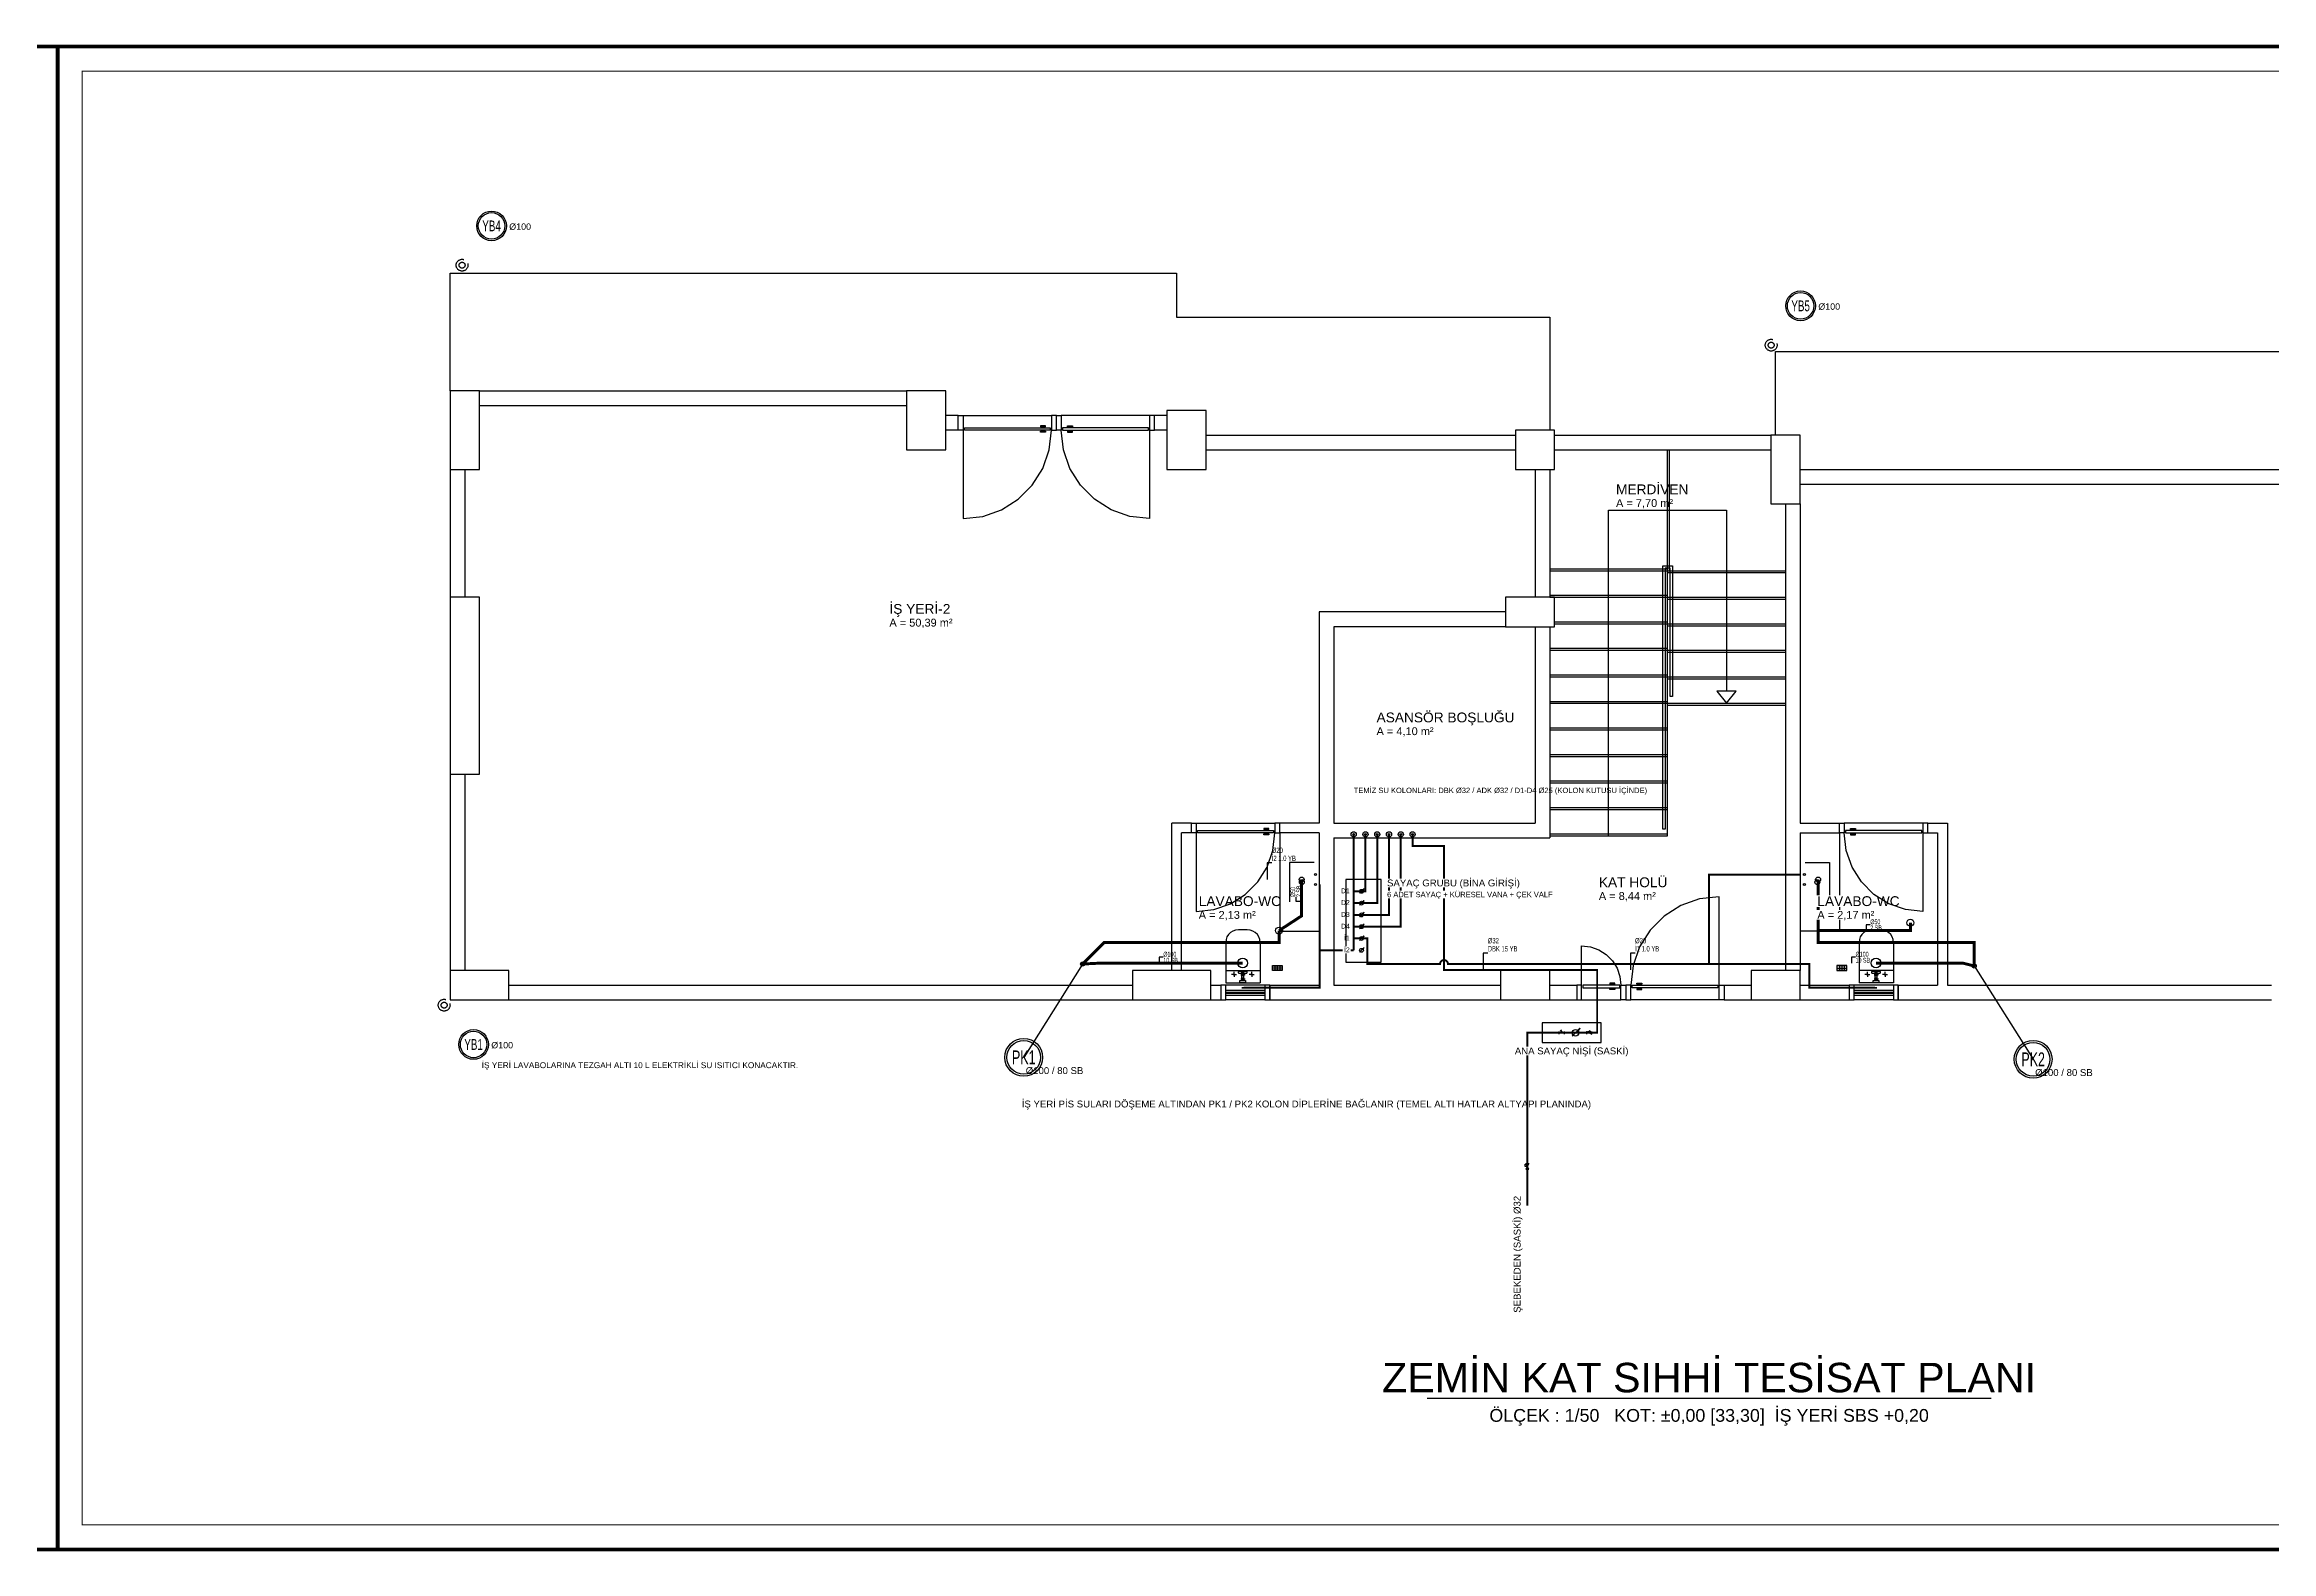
# Model space of a CAD drawing. Header units: centimetres. Extents: x -3952 to 22702, y 13298 to 16732.
# Drawn here: x 3387 to 5655, y 15028 to 16562 of the extents above; entities that cross this region are included whole.
import ezdxf
from ezdxf.enums import TextEntityAlignment as Align

# ---------------------------------------------------------------- set-up
doc = ezdxf.new("R2010")
doc.units = ezdxf.units.CM
for name, pattern in [('DASHED', [18, 12, -6]), ('PIS', [38, 30, -8]), ('YAGMUR HATTI', [36, 30, -6])]:
    doc.linetypes.add(name, pattern=pattern)
for name, color, linetype in [('MD-YUK-BIRIMI', 7, 'Continuous'), ('MIMARI', 8, 'Continuous'), ('MIMARI-KOLON', 8, 'Continuous'), ('MIMARI-TEFRIS', 9, 'Continuous'), ('MIMARI-YAZI', 8, 'Continuous'), ('MTY-CIHAZ', 135, 'Continuous'), ('MTY-KAT-ADI', 1, 'Continuous'), ('MTY-PAFTA', 7, 'Continuous'), ('MTY-PIS-SU-BORUSU', 6, 'PIS'), ('MTY-PISSU-CAP', 211, 'Continuous'), ('MTY-PISSU-KOLON', 211, 'DASHED'), ('MTY-PISSU-KOLONNO', 211, 'Continuous'), ('MTY-SOGUKSU-BORU', 5, 'Continuous'), ('MTY-TEFRIS', 15, 'Continuous'), ('MTY-TEMIZSU-CAP', 101, 'Continuous'), ('MTY-VANA', 1, 'Continuous'), ('MTY-YAGMUR-BORUSU', 3, 'YAGMUR HATTI'), ('MTY-YAGMUR-BORUSU-CAP', 3, 'Continuous'), ('MTY-YAGMURSU-KOLON NO', 7, 'Continuous'), ('MTY-YUK-BIRIMI', 7, 'Continuous')]:
    doc.layers.add(name, color=color, linetype=linetype)
doc.layers.add('ROTAS-PAFTA-SINIRI', color=8, linetype='Continuous', plot=False)
doc.styles.add('ANOTATIVO', font='arial.ttf')
doc.styles.add('CAP', font='wturkce.SHX', dxfattribs={"width": 0.65})
doc.styles.add('MTY_CAP', font='wturkce.SHX', dxfattribs={"width": 0.65, "height": 20})
doc.styles.add('MTYCAPLT', font='arial.ttf', dxfattribs={"width": 0.65, "height": 1})
doc.styles.add('ROTAS', font='arial.ttf')

# ---------------------------------------------------------------- blocks, each defined once
blk = doc.blocks.new('ROTAS_PAFTA')
blk.add_lwpolyline([(0, 0), (1, 0), (1, 1), (0, 1)], close=True)
blk = doc.blocks.new('KLOZET1')
at = {"layer": 'MTY-TEFRIS', "color": 15}
blk.add_lwpolyline([(-3.9, 11.4, 0.414214), (-4.5, 10.8), (-4.5, 10.3, 0.414214), (-3.9, 9.7), (3.9, 9.7, 0.414214), (4.5, 10.3), (4.5, 10.8, 0.414214), (3.9, 11.4)], format="xyb", close=True, dxfattribs=at)
for points in [[(3, 0), (-3, 0), (-3, 2.3), (3, 2.3)], [(-0.8, 11.5), (0.8, 11.5), (0.8, 12), (-0.8, 12)], [(-0.8, 8.9), (0.8, 8.9), (0.8, 9.7), (-0.8, 9.7)]]:
    blk.add_lwpolyline(points, close=True, dxfattribs=at)
for points in [[(-1.6, 8.6), (-1.6, 7.5)], [(-1.6, 4.4), (-1.6, 3.4)], [(-1.3, 3.2), (-1.3, 2.3), (1.4, 2.3), (1.4, 3.2)], [(-1.2, 7.2), (-1.2, 4.8)], [(1.1, 8.9), (-1.1, 8.9)], [(-1.1, 7.3), (1.1, 7.3)], [(1.1, 4.7), (-1.1, 4.7)], [(-1.1, 3.1), (1.1, 3.1)], [(-0.5, 8.6), (-0.5, 7.5)], [(-0.5, 4.4), (-0.5, 3.4)], [(0.6, 8.6), (0.6, 7.5)], [(0.6, 4.4), (0.6, 3.4)], [(1.3, 4.8), (1.3, 5.2), (1.3, 7.2)], [(1.7, 8.6), (1.7, 7.5)], [(1.7, 4.4), (1.7, 3.4)]]:
    blk.add_lwpolyline(points, dxfattribs=at)
at = {"layer": 'MTY-TEFRIS', "color": 15, "elevation": 0}
for points in [[(-1, 10.3), (-1, 10.8, -0.414214), (-0.4, 11.4)], [(1, 10.3), (1, 10.8, 0.414214), (0.4, 11.4)]]:
    blk.add_lwpolyline(points, format="xyb", dxfattribs=at)
at = {"layer": 'MTY-TEFRIS', "color": 6}
blk.add_circle((0, 20), 5, dxfattribs=at)
at = {"layer": 'MTY-TEFRIS', "color": 15}
for centre, radius, start, end in [((-1.1, 8.1), 0.734, 41.7592, 138.241), ((-1.1, 8), 0.734, 221.7593, 318.2408), ((-1.1, 4), 0.734, 41.7592, 138.241), ((-1.1, 3.8), 0.734, 221.7593, 318.2408), ((-0.4, 10.3, 0), 0.641, 179.9998, 270.0001), ((0, 8.1), 0.734, 41.7592, 138.241), ((0, 8), 0.734, 221.7593, 318.2408), ((0, 4), 0.734, 41.7592, 138.241), ((0, 3.8), 0.734, 221.7593, 318.2408), ((0.4, 10.3, 0), 0.641, 270.0001, 0), ((1.1, 8.1), 0.734, 41.7592, 138.241), ((1.1, 8), 0.734, 221.7593, 318.2408), ((1.1, 4), 0.734, 41.7592, 138.241), ((1.1, 3.8), 0.734, 221.7593, 318.2408)]:
    blk.add_arc(centre, radius, start, end, dxfattribs=at)
at = {"layer": 'MD-YUK-BIRIMI', "color": 6, "style": 'MTYCAPLT', "width": 0.65}
for tag, p in [('PSCP_001', (-1.3, 24.5)), ('PS_001', (-0.6, 19.5))]:
    blk.add_attdef(tag, p, '', height=1, dxfattribs=at)
at = {"layer": 'MD-YUK-BIRIMI', "color": 3, "style": 'MTYCAPLT', "width": 0.65}
for tag, p in [('SOCP_001', (-1.3, 1.8)), ('SO_001', (-0.7, -0.5))]:
    blk.add_attdef(tag, p, '', height=1, dxfattribs=at)
blk = doc.blocks.new('LAVABO1')
at = {"layer": 'MTY-TEFRIS', "color": 3, "ltscale": 10}
blk.add_circle((-5, 1), 1, dxfattribs=at)
at = {"layer": 'MTY-TEFRIS', "color": 6}
blk.add_circle((0, 15), 2.5, dxfattribs=at)
at = {"layer": 'MTY-TEFRIS', "color": 1, "ltscale": 10}
blk.add_circle((5, 1), 1, dxfattribs=at)
at = {"layer": 'MD-YUK-BIRIMI', "color": 3, "style": 'MTYCAPLT', "width": 0.65}
for tag, p in [('SOCP_001', (-6.3, -0.5)), ('SO_001', (-5.7, 0.5))]:
    blk.add_attdef(tag, p, '', height=1, dxfattribs=at)
at = {"layer": 'MD-YUK-BIRIMI', "color": 6, "style": 'MTYCAPLT', "width": 0.65}
for tag, p in [('PSCP_001', (-1.3, 17)), ('PS_001', (-0.6, 14.5))]:
    blk.add_attdef(tag, p, '', height=1, dxfattribs=at)
at = {"layer": 'MD-YUK-BIRIMI', "color": 1, "style": 'MTYCAPLT', "width": 0.65}
for tag, p in [('SCCP_001', (3.7, -0.5)), ('SC_001', (4.4, 0.5))]:
    blk.add_attdef(tag, p, '', height=1, dxfattribs=at)
blk = doc.blocks.new('YER SUZGECI DN501')
at = {"layer": 'MTY-TEFRIS', "color": 6}
blk.add_circle((0, 0), 3.5, dxfattribs=at)
at = {"layer": 'MD-YUK-BIRIMI', "color": 6, "style": 'MTYCAPLT', "width": 0.65}
for tag, p in [('PSCP_001', (-1.3, 0.7)), ('PS_001', (-0.6, -0.5))]:
    blk.add_attdef(tag, p, '', height=1, dxfattribs=at)
blk = doc.blocks.new('MTY-PIS SU CAP SB')
at = {"layer": 'MTY-PISSU-CAP'}
for p, q in [((0.83, 1.17), (0, 1.17)), ((0, 1.17), (0, 0))]:
    blk.add_line(p, q, dxfattribs=at)
at = {"layer": 'MTY-PISSU-CAP', "style": 'MTY_CAP', "width": 0.65}
blk.add_attdef('PSCP_001', (0.83, 1.29), '', height=1, dxfattribs=at)
at = {"layer": 'MTY-YUK-BIRIMI', "color": 211, "style": 'MTY_CAP', "width": 0.65}
blk.add_attdef('PS_001', (0.83, 0.07), '', height=1, dxfattribs=at)
blk = doc.blocks.new('MTY-PIS SU KOLON')
at = {"layer": 'MTY-PISSU-KOLON', "linetype": 'Continuous', "lineweight": -3}
blk.add_hatch(color=256, dxfattribs=at).paths.add_polyline_path([(-2.7, -0.1, 0.848135), (0, -0.1, -0.848135), (2.7, -0.1, 0.414214), (0, 2.6, 0.414214)])
blk.add_circle((0, 0), 3.5, dxfattribs=at)
blk = doc.blocks.new('MTY-KOLON NO PIS SU')
at = {"color": 6, "linetype": 'Continuous', "ltscale": 100}
blk.add_circle((0, 0), 27.5, dxfattribs=at)
at = {"color": 7, "linetype": 'Continuous', "ltscale": 100}
blk.add_circle((0, 0), 24.5, dxfattribs=at)
at = {"style": 'ANOTATIVO', "width": 0.65}
blk.add_attdef('K', text='', height=20, dxfattribs=at).set_placement((0, 0), align=Align.MIDDLE_CENTER)
blk = doc.blocks.new('MTY-KURESEL VANA')
at = {"layer": 'MTY-VANA'}
for p, q in [((0, 0), (0, 8)), ((0, 8), (8, 8))]:
    blk.add_line(p, q, dxfattribs=at)
blk.add_lwpolyline([(-10, 5), (-10, -5), (10, 5), (10, -5), (-10, 5)], dxfattribs=at)
at = {"layer": 'MTY-VANA', "style": 'MTYCAPLT', "width": 0.65}
blk.add_attdef('CAP', text='', height=10, dxfattribs=at).set_placement((-1.1, 0), align=Align.CENTER)
blk = doc.blocks.new('MTY-PISLIK TUTUCU')
at = {"layer": 'MTY-VANA'}
for p, q in [((-10, -5), (-10, 5)), ((-10, 0), (10, 0)), ((10, -5), (10, 5))]:
    blk.add_line(p, q, dxfattribs=at)
at = {"layer": 'MTY-VANA', "color": 1, "ltscale": 75}
for p, q in [((-6.1, 5.8), (-1.4, 10.5)), ((5.1, 0), (-3.7, 8.1))]:
    blk.add_line(p, q, dxfattribs=at)
at = {"layer": 'MTY-VANA', "style": 'CAP', "width": 0.65}
blk.add_attdef('CAP', text='', height=5, dxfattribs=at).set_placement((0, 0), align=Align.CENTER)
blk = doc.blocks.new('MTY-SU SAYACI')
at = {"layer": 'MTY-VANA'}
blk.add_hatch(color=256, dxfattribs=at).paths.add_polyline_path([(9.8, 9.8), (5.6, 7), (7, 5.6)])
for p, q in [((-7.3, -7.3), (6.3, 6.3)), ((5.6, 7), (9.8, 9.8)), ((7, 5.6), (5.6, 7)), ((7, 5.6), (9.8, 9.8))]:
    blk.add_line(p, q, dxfattribs=at)
blk.add_circle((0, 0), 7, dxfattribs=at)
blk.add_attdef('CAP', (2, 0.9), '', height=2.5, rotation=225, dxfattribs=at)
blk = doc.blocks.new('MTY-CEKVALF VANA')
at = {"layer": 'MTY-VANA'}
h = blk.add_hatch(color=256, dxfattribs=at)
edge = h.paths.add_edge_path()
edge.add_arc((-10, 5), 1.41, 180, 540, ccw=False)
for p, q in [((-10, -5), (-10, 5)), ((-10, 5), (10, -5)), ((-5.6, 5), (5.6, 5)), ((5.6, 5), (0, 7.3)), ((10, -5), (10, 5))]:
    blk.add_line(p, q, dxfattribs=at)
at = {"layer": 'MTY-VANA', "style": 'CAP', "width": 0.65}
blk.add_attdef('CAP', text='', height=5, rotation=153.43495, dxfattribs=at).set_placement((0, 0), align=Align.CENTER)
blk = doc.blocks.new('MTY-TEMIZ SU CAP MB')
at = {"layer": 'MTY-TEMIZSU-CAP'}
for p, q in [((0.83, 3.1), (0, 3.1)), ((0, 3.1), (0, 0))]:
    blk.add_line(p, q, dxfattribs=at)
at = {"layer": 'MTY-TEMIZSU-CAP', "style": 'MTY_CAP', "width": 0.65}
for tag, p in [('SOCP_001', (0.83, 4.92)), ('SCCP_001', (0.83, 1.92))]:
    blk.add_attdef(tag, p, '', height=1, dxfattribs=at)
at = {"layer": 'MTY-YUK-BIRIMI', "color": 101, "style": 'MTY_CAP', "width": 0.65}
for tag, p in [('SO_001', (0.83, 3.42)), ('SC_001', (0.83, 0.42))]:
    blk.add_attdef(tag, p, '', height=1, dxfattribs=at)
blk = doc.blocks.new('MTY-KOLON NO YAGMUR')
at = {"layer": 'MTY-YAGMURSU-KOLON NO', "linetype": 'Continuous', "ltscale": 100}
blk.add_circle((0, 0), 27.5, dxfattribs=at)
at = {"layer": 'MTY-YAGMURSU-KOLON NO', "color": 7, "linetype": 'Continuous', "ltscale": 100}
blk.add_circle((0, 0), 24.5, dxfattribs=at)
at = {"style": 'ANOTATIVO', "width": 0.65}
blk.add_attdef('K', text='', height=20, dxfattribs=at).set_placement((0, 0), align=Align.MIDDLE_CENTER)

msp = doc.modelspace()

# ---------------------------------------------------------------- linework, layer by layer
at = {"layer": 'MIMARI'}
for p, q in [((3829.7, 16209.4), (4264.7, 16209.4)), ((3829.7, 16194.4), (4264.7, 16194.4)), ((4317.2, 16184.4), (4304.7, 16184.4)), ((4317.2, 16169.4), (4317.2, 16184.4)), ((4322.2, 16184.4), (4412.2, 16184.4)), ((4512.2, 16184.4), (4422.2, 16184.4)), ((4529.7, 16184.4), (4517.2, 16184.4)), ((4517.2, 16169.4), (4517.2, 16184.4)), ((4317.2, 16169.4), (4304.7, 16169.4)), ((4322.2, 16169.4), (4322.2, 16079.4)), ((4512.2, 16169.4), (4512.2, 16079.4)), ((4529.7, 16169.4), (4517.2, 16169.4)), ((4569.7, 16164.4), (4884.7, 16164.4)), ((4569.7, 16149.4), (4884.7, 16149.4)), ((4924.7, 16164.4), (5144.7, 16164.4)), ((4924.7, 16149.4), (5144.7, 16149.4)), ((5039.7, 16026.4), (5039.7, 16149.4)), ((5041.7, 16026.4), (5041.7, 16149.4)), ((3799.7, 16129.4), (3799.7, 15999.4)), ((3814.7, 16129.4), (3814.7, 15999.4)), ((4904.7, 16129.4), (4904.7, 15999.4)), ((4919.7, 16129.4), (4919.7, 15999.4)), ((5174.7, 16129.4), (5689.7, 16129.4)), ((5174.7, 16114.4), (5689.7, 16114.4)), ((5159.7, 16094.4), (5159.7, 15619.4)), ((5174.7, 16094.4), (5174.7, 15769.4)), ((4919.7, 16028.4), (5039.7, 16028.4)), ((4919.7, 16026.4), (5039.7, 16026.4)), ((5039.7, 15756.4), (5039.7, 16026.4)), ((5039.7, 16026.4), (5159.7, 16026.4)), ((5039.7, 16024.4), (5159.7, 16024.4)), ((4919.7, 16001.4), (5039.7, 16001.4)), ((4919.7, 15999.4), (5039.7, 15999.4)), ((5039.7, 15999.4), (5159.7, 15999.4)), ((5039.7, 15997.4), (5159.7, 15997.4)), ((4874.7, 15984.4), (4684.7, 15984.4)), ((4684.7, 15984.4), (4684.7, 15769.4)), ((4874.7, 15969.4), (4699.7, 15969.4)), ((4699.7, 15969.4), (4699.7, 15769.4)), ((4904.7, 15969.4), (4904.7, 15769.4)), ((4919.7, 15969.4), (4919.7, 15754.4)), ((4924.7, 15974.4), (5039.7, 15974.4)), ((4924.7, 15972.4), (5039.7, 15972.4)), ((5039.7, 15972.4), (5159.7, 15972.4)), ((5039.7, 15970.4), (5159.7, 15970.4)), ((4919.7, 15947.4), (5039.7, 15947.4)), ((4919.7, 15945.4), (5039.7, 15945.4)), ((5039.7, 15945.4), (5159.7, 15945.4)), ((5039.7, 15943.4), (5159.7, 15943.4)), ((4919.7, 15920.4), (5039.7, 15920.4)), ((4919.7, 15918.4), (5039.7, 15918.4)), ((5039.7, 15918.4), (5159.7, 15918.4)), ((5039.7, 15916.4), (5159.7, 15916.4)), ((4919.7, 15893.4), (5039.7, 15893.4)), ((4919.7, 15891.4), (5039.7, 15891.4)), ((5039.7, 15891.4), (5159.7, 15891.4)), ((5039.7, 15889.4), (5159.7, 15889.4)), ((4919.7, 15866.4), (5039.7, 15866.4)), ((4919.7, 15864.4), (5039.7, 15864.4)), ((4919.7, 15839.4), (5039.7, 15839.4)), ((4919.7, 15837.4), (5039.7, 15837.4)), ((3799.7, 15819.4), (3799.7, 15619.4)), ((3814.7, 15819.4), (3814.7, 15619.4)), ((4919.7, 15812.4), (5039.7, 15812.4)), ((4919.7, 15810.4), (5039.7, 15810.4)), ((4919.7, 15785.4), (5039.7, 15785.4)), ((4534.7, 15619.4), (4534.7, 15769.4)), ((4554.7, 15769.4), (4534.7, 15769.4)), ((4554.7, 15759.4), (4554.7, 15769.4)), ((4559.7, 15769.4), (4639.7, 15769.4)), ((4684.7, 15769.4), (4644.7, 15769.4)), ((4644.7, 15759.4), (4644.7, 15769.4)), ((4699.7, 15769.4), (4904.7, 15769.4)), ((4919.7, 15783.4), (5039.7, 15783.4)), ((5174.7, 15769.4), (5214.7, 15769.4)), ((5214.7, 15759.4), (5214.7, 15769.4)), ((5299.7, 15769.4), (5219.7, 15769.4)), ((5304.7, 15759.4), (5304.7, 15769.4)), ((5304.7, 15769.4), (5324.7, 15769.4)), ((5324.7, 15769.4), (5324.7, 15604.4)), ((4544.7, 15619.4), (4544.7, 15759.4)), ((4554.7, 15759.4), (4544.7, 15759.4)), ((4559.7, 15759.4), (4559.7, 15679.4)), ((4684.7, 15759.4), (4644.7, 15759.4)), ((4684.7, 15759.4), (4684.7, 15604.4)), ((4699.7, 15754.4), (4919.7, 15754.4)), ((4699.7, 15754.4), (4699.7, 15604.4)), ((4919.7, 15758.4), (5039.7, 15758.4)), ((4919.7, 15756.4), (5039.7, 15756.4)), ((5174.7, 15759.4), (5214.7, 15759.4)), ((5174.7, 15759.4), (5174.7, 15619.4)), ((5299.7, 15759.4), (5299.7, 15679.4)), ((5304.7, 15759.4), (5314.7, 15759.4)), ((5314.7, 15759.4), (5314.7, 15604.4)), ((5092.2, 15604.4), (5092.2, 15694.4)), ((4952.2, 15604.4), (4952.2, 15644.4)), ((3859.7, 15604.4), (4494.7, 15604.4)), ((4574.7, 15604.4), (4584.7, 15604.4)), ((4584.7, 15604.4), (4584.7, 15589.4)), ((4629.7, 15604.4), (4589.7, 15604.4)), ((4634.7, 15604.4), (4634.7, 15589.4)), ((4634.7, 15604.4), (4684.7, 15604.4)), ((4637.2, 15624.2), (4647.2, 15624.2)), ((4647.2, 15621.9), (4637.2, 15621.9)), ((4639.7, 15624.2), (4639.7, 15619.7)), ((4642.2, 15624.2), (4642.2, 15619.7)), ((4644.7, 15624.2), (4644.7, 15619.7)), ((4699.7, 15604.4), (4869.7, 15604.4)), ((4919.7, 15604.4), (4947.2, 15604.4)), ((4947.2, 15604.4), (4947.2, 15589.4)), ((5097.2, 15604.4), (5124.7, 15604.4)), ((5097.2, 15604.4), (5097.2, 15589.4)), ((5174.7, 15604.4), (5224.7, 15604.4)), ((5222.2, 15624.2), (5212.2, 15624.2)), ((5212.2, 15621.9), (5222.2, 15621.9)), ((5214.7, 15624.2), (5214.7, 15619.7)), ((5217.2, 15624.2), (5217.2, 15619.7)), ((5219.7, 15624.2), (5219.7, 15619.7)), ((5224.7, 15604.4), (5224.7, 15589.4)), ((5269.7, 15604.4), (5229.7, 15604.4)), ((5274.7, 15604.4), (5274.7, 15589.4)), ((5274.7, 15604.4), (5314.7, 15604.4)), ((5324.7, 15604.4), (5654.7, 15604.4)), ((3859.7, 15589.4), (4494.7, 15589.4)), ((4574.7, 15589.4), (4584.7, 15589.4)), ((4589.7, 15599.4), (4629.7, 15599.4)), ((4589.7, 15597.4), (4629.7, 15597.4)), ((4589.7, 15596.4), (4629.7, 15596.4)), ((4589.7, 15594.4), (4629.7, 15594.4)), ((4629.7, 15589.4), (4589.7, 15589.4)), ((4634.7, 15589.4), (4869.7, 15589.4)), ((4919.7, 15589.4), (4947.2, 15589.4)), ((4952.2, 15589.4), (4992.2, 15589.4)), ((5092.2, 15589.4), (5002.2, 15589.4)), ((5097.2, 15589.4), (5124.7, 15589.4)), ((5174.7, 15589.4), (5224.7, 15589.4)), ((5229.7, 15599.4), (5269.7, 15599.4)), ((5229.7, 15597.4), (5269.7, 15597.4)), ((5229.7, 15596.4), (5269.7, 15596.4)), ((5229.7, 15594.4), (5269.7, 15594.4)), ((5269.7, 15589.4), (5229.7, 15589.4)), ((5274.7, 15589.4), (5654.7, 15589.4))]:
    msp.add_line(p, q, dxfattribs=at)
for points in [[(3799.7, 16209.4), (3799.7, 16329.4), (4539.7, 16329.4), (4539.7, 16284.4), (4919.7, 16284.4), (4919.7, 16169.4)], [(5149.7, 16164.4), (5149.7, 16249.4), (5974.7, 16249.4), (5974.7, 16219.4), (6279.7, 16219.4), (6279.7, 16099.4)], [(4317.2, 16169.4), (4317.2, 16184.4), (4322.2, 16184.4), (4322.2, 16169.4), (4317.2, 16169.4)], [(4323.5, 16171.9), (4411, 16171.9), (4411, 16169.4), (4323.5, 16169.4), (4323.5, 16171.9)], [(4401, 16173.9), (4401, 16172.9), (4406, 16172.9), (4406, 16173.9), (4401, 16173.9)], [(4417.2, 16169.4), (4417.2, 16184.4), (4412.2, 16184.4), (4412.2, 16169.4), (4417.2, 16169.4)], [(4417.2, 16169.4), (4417.2, 16184.4), (4422.2, 16184.4), (4422.2, 16169.4), (4417.2, 16169.4)], [(4511, 16171.9), (4423.5, 16171.9), (4423.5, 16169.4), (4511, 16169.4), (4511, 16171.9)], [(4433.5, 16173.9), (4433.5, 16172.9), (4428.5, 16172.9), (4428.5, 16173.9), (4433.5, 16173.9)], [(4517.2, 16169.4), (4517.2, 16184.4), (4512.2, 16184.4), (4512.2, 16169.4), (4517.2, 16169.4)], [(4322.2, 16079.4), (4342.2, 16081.7), (4361.3, 16088.3), (4378.3, 16099.1), (4392.6, 16113.3), (4403.3, 16130.4), (4410, 16149.4), (4412.2, 16169.4)], [(4401, 16167.4), (4401, 16168.4), (4406, 16168.4), (4406, 16167.4), (4401, 16167.4)], [(4512.2, 16079.4), (4492.2, 16081.7), (4473.2, 16088.3), (4456.1, 16099.1), (4441.8, 16113.3), (4431.1, 16130.4), (4424.5, 16149.4), (4422.2, 16169.4)], [(4433.5, 16167.4), (4433.5, 16168.4), (4428.5, 16168.4), (4428.5, 16167.4), (4433.5, 16167.4)], [(4979.7, 15756.4), (4979.7, 16087.9), (5099.7, 16087.9), (5099.7, 15903.9)], [(5037.2, 15763.4), (5034.7, 15763.4), (5034.7, 16031.4), (5044.7, 16031.4), (5044.7, 15898.4), (5042.2, 15898.4), (5042.2, 16028.9), (5037.2, 16028.9), (5037.2, 15763.4)], [(3799.7, 15999.4), (3799.7, 15819.4), (3829.7, 15819.4), (3829.7, 15999.4), (3799.7, 15999.4)], [(5089.7, 15903.9), (5099.7, 15891.4), (5109.7, 15903.9), (5089.7, 15903.9)], [(4554.7, 15759.4), (4554.7, 15769.4), (4559.7, 15769.4), (4559.7, 15759.4), (4554.7, 15759.4)], [(4628.5, 15763.9), (4628.5, 15762.9), (4633.5, 15762.9), (4633.5, 15763.9), (4628.5, 15763.9)], [(4644.7, 15759.4), (4644.7, 15769.4), (4639.7, 15769.4), (4639.7, 15759.4), (4644.7, 15759.4)], [(5214.7, 15759.4), (5214.7, 15769.4), (5219.7, 15769.4), (5219.7, 15759.4), (5214.7, 15759.4)], [(5231, 15763.9), (5231, 15762.9), (5226, 15762.9), (5226, 15763.9), (5231, 15763.9)], [(5304.7, 15759.4), (5304.7, 15769.4), (5299.7, 15769.4), (5299.7, 15759.4), (5304.7, 15759.4)], [(4559.7, 15679.4), (4577.5, 15681.4), (4594.4, 15687.4), (4609.6, 15696.9), (4622.3, 15709.6), (4631.8, 15724.7), (4637.7, 15741.6), (4639.7, 15759.4)], [(4561, 15761.9), (4638.5, 15761.9), (4638.5, 15759.4), (4561, 15759.4), (4561, 15761.9)], [(4628.5, 15757.4), (4628.5, 15758.4), (4633.5, 15758.4), (4633.5, 15757.4), (4628.5, 15757.4)], [(5299.7, 15679.4), (5281.9, 15681.4), (5265, 15687.4), (5249.8, 15696.9), (5237.2, 15709.6), (5227.6, 15724.7), (5221.7, 15741.6), (5219.7, 15759.4)], [(5298.5, 15761.9), (5221, 15761.9), (5221, 15759.4), (5298.5, 15759.4), (5298.5, 15761.9)], [(5231, 15757.4), (5231, 15758.4), (5226, 15758.4), (5226, 15757.4), (5231, 15757.4)], [(5092.2, 15694.4), (5072.2, 15692.2), (5053.2, 15685.5), (5036.1, 15674.8), (5021.8, 15660.5), (5011.1, 15643.5), (5004.5, 15624.5), (5002.2, 15604.4)], [(4952.2, 15644.4), (4961.1, 15643.4), (4969.6, 15640.5), (4977.1, 15635.7), (4983.5, 15629.4), (4988.2, 15621.8), (4991.2, 15613.3), (4992.2, 15604.4)], [(4584.7, 15604.4), (4584.7, 15589.4), (4589.7, 15589.4), (4589.7, 15604.4), (4584.7, 15604.4)], [(4629.7, 15604.4), (4629.7, 15589.4), (4634.7, 15589.4), (4634.7, 15604.4), (4629.7, 15604.4)], [(4647.2, 15624.4), (4647.2, 15619.4), (4637.2, 15619.4), (4637.2, 15624.4), (4647.2, 15624.4)], [(4647.2, 15619.7), (4637.2, 15619.7)], [(4947.2, 15604.4), (4947.2, 15589.4), (4952.2, 15589.4), (4952.2, 15604.4), (4947.2, 15604.4)], [(4953.5, 15601.9), (4991, 15601.9), (4991, 15604.4), (4953.5, 15604.4), (4953.5, 15601.9)], [(4981, 15606.4), (4981, 15605.4), (4986, 15605.4), (4986, 15606.4), (4981, 15606.4)], [(4997.2, 15604.4), (4997.2, 15589.4), (4992.2, 15589.4), (4992.2, 15604.4), (4997.2, 15604.4)], [(4997.2, 15604.4), (4997.2, 15589.4), (5002.2, 15589.4), (5002.2, 15604.4), (4997.2, 15604.4)], [(5091, 15601.9), (5003.5, 15601.9), (5003.5, 15604.4), (5091, 15604.4), (5091, 15601.9)], [(5013.5, 15606.4), (5013.5, 15605.4), (5008.5, 15605.4), (5008.5, 15606.4), (5013.5, 15606.4)], [(5097.2, 15604.4), (5097.2, 15589.4), (5092.2, 15589.4), (5092.2, 15604.4), (5097.2, 15604.4)], [(5212.2, 15624.4), (5212.2, 15619.4), (5222.2, 15619.4), (5222.2, 15624.4), (5212.2, 15624.4)], [(5212.2, 15619.7), (5222.2, 15619.7)], [(5224.7, 15604.4), (5224.7, 15589.4), (5229.7, 15589.4), (5229.7, 15604.4), (5224.7, 15604.4)], [(5269.7, 15604.4), (5269.7, 15589.4), (5274.7, 15589.4), (5274.7, 15604.4), (5269.7, 15604.4)], [(4981, 15599.9), (4981, 15600.9), (4986, 15600.9), (4986, 15599.9), (4981, 15599.9)], [(5013.5, 15599.9), (5013.5, 15600.9), (5008.5, 15600.9), (5008.5, 15599.9), (5013.5, 15599.9)]]:
    msp.add_lwpolyline(points, dxfattribs=at)
at = {"layer": 'MIMARI-KOLON'}
for points in [[(3799.7, 16209.4), (3799.7, 16129.4), (3829.7, 16129.4), (3829.7, 16209.4), (3799.7, 16209.4)], [(4264.7, 16209.4), (4264.7, 16149.4), (4304.7, 16149.4), (4304.7, 16209.4), (4264.7, 16209.4)], [(4529.7, 16189.4), (4529.7, 16129.4), (4569.7, 16129.4), (4569.7, 16189.4), (4529.7, 16189.4)], [(4884.7, 16169.4), (4884.7, 16129.4), (4924.7, 16129.4), (4924.7, 16169.4), (4884.7, 16169.4)], [(5144.7, 16164.4), (5144.7, 16094.4), (5174.7, 16094.4), (5174.7, 16164.4), (5144.7, 16164.4)], [(4874.7, 15999.4), (4874.7, 15969.4), (4924.7, 15969.4), (4924.7, 15999.4), (4874.7, 15999.4)], [(3799.7, 15619.4), (3799.7, 15589.4), (3859.7, 15589.4), (3859.7, 15619.4), (3799.7, 15619.4)], [(4494.7, 15619.4), (4494.7, 15589.4), (4574.7, 15589.4), (4574.7, 15619.4), (4494.7, 15619.4)], [(4869.7, 15619.4), (4869.7, 15589.4), (4919.7, 15589.4), (4919.7, 15619.4), (4869.7, 15619.4)], [(5124.7, 15619.4), (5124.7, 15589.4), (5174.7, 15589.4), (5174.7, 15619.4), (5124.7, 15619.4)]]:
    msp.add_lwpolyline(points, dxfattribs=at)
at = {"layer": 'MIMARI-TEFRIS'}
for p, q in [((4611.7, 15660.9), (4602.7, 15660.9)), ((5247.7, 15660.9), (5256.7, 15660.9)), ((4589.7, 15647.9), (4589.7, 15606.9)), ((4624.7, 15647.9), (4624.7, 15606.9)), ((5234.7, 15647.9), (5234.7, 15606.9)), ((5269.7, 15647.9), (5269.7, 15606.9)), ((4589.7, 15619.4), (4624.7, 15619.4)), ((4589.7, 15606.9), (4624.7, 15606.9)), ((4597.5, 15615.4), (4595.7, 15615.4)), ((4598.2, 15616.2), (4598.2, 15617.9)), ((4598.2, 15614.7), (4598.2, 15612.9)), ((4599, 15615.4), (4600.7, 15615.4)), ((4615.5, 15615.4), (4613.7, 15615.4)), ((4616.2, 15616.2), (4616.2, 15617.9)), ((4616.2, 15614.7), (4616.2, 15612.9)), ((4617, 15615.4), (4618.7, 15615.4)), ((5269.7, 15619.4), (5234.7, 15619.4)), ((5269.7, 15606.9), (5234.7, 15606.9)), ((5242.5, 15615.4), (5240.7, 15615.4)), ((5243.2, 15616.2), (5243.2, 15617.9)), ((5243.2, 15614.7), (5243.2, 15612.9)), ((5244, 15615.4), (5245.7, 15615.4)), ((5260.5, 15615.4), (5258.7, 15615.4)), ((5261.2, 15616.2), (5261.2, 15617.9)), ((5261.2, 15614.7), (5261.2, 15612.9)), ((5262, 15615.4), (5263.7, 15615.4))]:
    msp.add_line(p, q, dxfattribs=at)
for points in [[(4644.7, 15759.4), (4644.7, 15659.4), (4684.7, 15659.4)], [(5214.7, 15759.4), (5214.7, 15659.4), (5174.7, 15659.4)], [(4679.7, 15729.4), (4654.7, 15729.4), (4654.7, 15689.4)], [(5179.7, 15729.4), (5204.7, 15729.4), (5204.7, 15689.4)], [(4602.7, 15660.9), (4599.8, 15660.6), (4597.1, 15659.6), (4594.6, 15658.1), (4592.5, 15656), (4591, 15653.6), (4590, 15650.8), (4589.7, 15647.9)], [(4624.7, 15647.9), (4624.4, 15650.8), (4623.4, 15653.6), (4621.9, 15656), (4619.8, 15658.1), (4617.3, 15659.6), (4614.6, 15660.6), (4611.7, 15660.9)], [(5247.7, 15660.9), (5244.8, 15660.6), (5242.1, 15659.6), (5239.6, 15658.1), (5237.5, 15656), (5236, 15653.6), (5235, 15650.8), (5234.7, 15647.9)], [(5269.7, 15647.9), (5269.4, 15650.8), (5268.4, 15653.6), (5266.9, 15656), (5264.8, 15658.1), (5262.3, 15659.6), (5259.6, 15660.6), (5256.7, 15660.9)]]:
    msp.add_lwpolyline(points, dxfattribs=at)
for centre, radius in [((4667.2, 15709.4), 2.5), ((5192.2, 15709.4), 2.5), ((4598.2, 15615.4), 0.75), ((4616.2, 15615.4), 0.75), ((5243.2, 15615.4), 0.75), ((5261.2, 15615.4), 0.75)]:
    msp.add_circle(centre, radius, dxfattribs=at)
at = {"layer": 'MTY-KAT-ADI'}
msp.add_line((4794.9, 15184), (5369.1, 15184), dxfattribs=at)
at = {"layer": 'MTY-PAFTA'}
for points, const_width in [([(0, 15030), (3400, 15030), (3400, 16560), (0, 16560)], 4), ([(3400, 15030), (6800, 15030), (6800, 16560), (3400, 16560)], 4), ([(3425, 15055), (6775, 15055), (6775, 16535), (3425, 16535)], 1)]:
    msp.add_lwpolyline(points, close=True, dxfattribs=dict(at, const_width=const_width))
at = {"layer": 'MTY-PIS-SU-BORUSU', "const_width": 3}
for points in [[(4667, 15712), (4667, 15675), (4644, 15660)], [(5193, 15712), (5193, 15648), (5352, 15648), (5352, 15624)], [(4644, 15660), (4644, 15648), (4466, 15648), (4444, 15626)], [(5287, 15668), (5287, 15660), (5193, 15660)], [(4607, 15627), (4464, 15627), (4444, 15626)], [(5252, 15627), (5340, 15627), (5352, 15624)]]:
    msp.add_lwpolyline(points, dxfattribs=at)
at = {"layer": 'MTY-PISSU-KOLONNO'}
for p, q in [((4444, 15626), (4384, 15531)), ((5352, 15624), (5412, 15529))]:
    msp.add_line(p, q, dxfattribs=at)
at = {"layer": 'MTY-SOGUKSU-BORU', "const_width": 2}
for points in [[(4720, 15758), (4720, 15640)], [(4720, 15700), (4732, 15700), (4732, 15758)], [(4720, 15688), (4744, 15688), (4744, 15758)], [(4720, 15676), (4756, 15676), (4756, 15758)], [(4720, 15664), (4768, 15664), (4768, 15758)], [(4922, 15556), (4968, 15556), (4968, 15620), (4812, 15620), (4812, 15746), (4780, 15746), (4780, 15758)], [(4720, 15652), (4734, 15652), (4734, 15626), (4808, 15626), (4808.1, 15627), (4808.5, 15628), (4809.2, 15628.8), (4810, 15629.5), (4811, 15629.9), (4812, 15630), (4813, 15629.9), (4814, 15629.5), (4814.8, 15628.8), (4815.5, 15628), (4815.9, 15627), (4816, 15626), (5082, 15626), (5082, 15717), (5174.5, 15717)], [(4720, 15640), (4685.5, 15640), (4685.5, 15707)], [(4685.5, 15640), (4685.5, 15602), (4607, 15602), (4607, 15602.5)], [(5082, 15626), (5184, 15626), (5184, 15602), (5252, 15602), (5252, 15602.5)], [(4897, 15380), (4897, 15556), (4922, 15556)]]:
    msp.add_lwpolyline(points, dxfattribs=at)
at = {"layer": 'MTY-SOGUKSU-BORU'}
for centre, radius in [((4720, 15758), 2.6), ((4720, 15758), 0.91), ((4732, 15758), 2.6), ((4732, 15758), 0.91), ((4744, 15758), 2.6), ((4744, 15758), 0.91), ((4756, 15758), 2.6), ((4756, 15758), 0.91), ((4768, 15758), 2.6), ((4768, 15758), 0.91), ((4780, 15758), 2.6), ((4780, 15758), 0.91)]:
    msp.add_circle(centre, radius, dxfattribs=at)
at = {"layer": 'MTY-VANA'}
for points in [[(4712, 15628), (4748, 15628), (4748, 15712), (4712, 15712)], [(4912, 15546), (4972, 15546), (4972, 15566), (4912, 15566)]]:
    msp.add_lwpolyline(points, close=True, dxfattribs=at)
at = {"layer": 'MTY-YAGMUR-BORUSU'}
for centre, radius in [((3812, 16337.4), 6), ((3812, 16337.4), 3), ((5145.2, 16256), 6), ((5145.2, 16256), 3), ((3793.7, 15584.1), 6), ((3793.7, 15584.1), 3)]:
    msp.add_circle(centre, radius, dxfattribs=at)

# ---------------------------------------------------------------- block references
at = {"layer": 'MTY-PISSU-KOLONNO'}
ref = msp.add_blockref('MTY-KOLON NO YAGMUR', (3842, 16377.4), dxfattribs=dict(at, xscale=0.55, yscale=0.55))
ref.add_attrib('K', 'YB4', dxfattribs={"height": 11, "style": 'ANOTATIVO', "width": 0.65}).set_placement((3842, 16377.4), align=Align.MIDDLE_CENTER)
ref = msp.add_blockref('MTY-KOLON NO YAGMUR', (5175.2, 16296), dxfattribs=dict(at, xscale=0.55, yscale=0.55))
ref.add_attrib('K', 'YB5', dxfattribs={"height": 11, "style": 'ANOTATIVO', "width": 0.65}).set_placement((5175.2, 16296), align=Align.MIDDLE_CENTER)
ref = msp.add_blockref('MTY-KOLON NO YAGMUR', (3823.7, 15544.1), dxfattribs=dict(at, xscale=0.55, yscale=0.55))
ref.add_attrib('K', 'YB1', dxfattribs={"height": 11, "style": 'ANOTATIVO', "width": 0.65}).set_placement((3823.7, 15544.1), align=Align.MIDDLE_CENTER)
ref = msp.add_blockref('MTY-KOLON NO PIS SU', (4384, 15531), dxfattribs=dict(at, xscale=0.7, yscale=0.7))
ref.add_attrib('K', 'PK1', dxfattribs={"height": 14, "style": 'ANOTATIVO', "width": 0.65}).set_placement((4384, 15531), align=Align.MIDDLE_CENTER)
ref = msp.add_blockref('MTY-KOLON NO PIS SU', (5412, 15529), dxfattribs=dict(at, xscale=0.7, yscale=0.7))
ref.add_attrib('K', 'PK2', dxfattribs={"height": 14, "style": 'ANOTATIVO', "width": 0.65}).set_placement((5412, 15529), align=Align.MIDDLE_CENTER)
at = {"layer": 'MTY-TEFRIS'}
ref = msp.add_blockref('MTY-TEMIZ SU CAP MB', (4632, 15712), dxfattribs=dict(at, xscale=5.5, yscale=5.5))
ref.add_attrib('SO_001', 'İ2 1.0 YB', (4636.6, 15730.8), dxfattribs={"layer": 'MTY-YUK-BIRIMI', "color": 101, "height": 5.5, "style": 'MTY_CAP', "width": 0.65})
ref.add_attrib('SOCP_001', 'Ø20', (4636.6, 15739), dxfattribs={"layer": 'MTY-TEMIZSU-CAP', "height": 5.5, "style": 'MTY_CAP', "width": 0.65})
at = {"layer": 'MTY-TEFRIS', "rotation": 90}
msp.add_blockref('LAVABO1', (4682, 15712), dxfattribs=at)
at = {"layer": 'MTY-TEFRIS', "xscale": 5, "yscale": 5, "rotation": 90}
msp.add_blockref('MTY-PIS SU CAP SB', (4667, 15690), dxfattribs=at).add_auto_attribs({'PSCP_001': 'Ø50', 'PS_001': '2 SB'})
at = {"layer": 'MTY-TEFRIS'}
for name, p in [('YER SUZGECI DN501', (4644, 15660)), ('YER SUZGECI DN501', (5287, 15668)), ('KLOZET1', (4607, 15607)), ('KLOZET1', (5252, 15607))]:
    msp.add_blockref(name, p, dxfattribs=at)
ref = msp.add_blockref('MTY-TEMIZ SU CAP MB', (4852, 15620), dxfattribs=dict(at, xscale=5.5, yscale=5.5))
ref.add_attrib('SO_001', 'DBK 15 YB', (4856.6, 15638.8), dxfattribs={"layer": 'MTY-YUK-BIRIMI', "color": 101, "height": 5.5, "style": 'MTY_CAP', "width": 0.65})
ref.add_attrib('SOCP_001', 'Ø32', (4856.6, 15647), dxfattribs={"layer": 'MTY-TEMIZSU-CAP', "height": 5.5, "style": 'MTY_CAP', "width": 0.65})
ref = msp.add_blockref('MTY-TEMIZ SU CAP MB', (5002, 15620), dxfattribs=dict(at, xscale=5.5, yscale=5.5))
ref.add_attrib('SO_001', 'İ1 1.0 YB', (5006.6, 15638.8), dxfattribs={"layer": 'MTY-YUK-BIRIMI', "color": 101, "height": 5.5, "style": 'MTY_CAP', "width": 0.65})
ref.add_attrib('SOCP_001', 'Ø20', (5006.6, 15647), dxfattribs={"layer": 'MTY-TEMIZSU-CAP', "height": 5.5, "style": 'MTY_CAP', "width": 0.65})
at = {"layer": 'MTY-TEFRIS', "xscale": 0.6, "yscale": 0.6}
for p in [(4444, 15626), (5352, 15624)]:
    msp.add_blockref('MTY-PIS SU KOLON', p, dxfattribs=at)
at = {"layer": 'MTY-TEFRIS', "xscale": 5, "yscale": 5}
for p in [(4522, 15627), (5227, 15627)]:
    msp.add_blockref('MTY-PIS SU CAP SB', p, dxfattribs=at).add_auto_attribs({'PSCP_001': 'Ø100', 'PS_001': '10 SB'})
at = {"layer": 'MTY-VANA'}
for name, p, xscale, yscale in [('MTY-SU SAYACI', (4728, 15700), 0.28, 0.28), ('MTY-SU SAYACI', (4728, 15688), 0.28, 0.28), ('MTY-SU SAYACI', (4728, 15676), 0.28, 0.28), ('MTY-SU SAYACI', (4728, 15664), 0.28, 0.28), ('MTY-PISLIK TUTUCU', (4932, 15556), 0.27, 0.27), ('MTY-CEKVALF VANA', (4960, 15556), 0.27, 0.27)]:
    msp.add_blockref(name, p, dxfattribs=dict(at, xscale=xscale, yscale=yscale))
at = {"layer": 'MTY-VANA', "xscale": 0.3, "yscale": 0.3, "rotation": 90}
msp.add_blockref('MTY-KURESEL VANA', (4897, 15420), dxfattribs=at)
at = {"layer": 'ROTAS-PAFTA-SINIRI', "xscale": 3400, "yscale": 1530}
for p in [(0, 15030), (3400, 15030)]:
    msp.add_blockref('ROTAS_PAFTA', p, dxfattribs=at)

# ---------------------------------------------------------------- texts
at = {"layer": 'MIMARI-YAZI', "style": 'ROTAS'}
for s, height, p in [('MERDİVEN', 10, (4987.2, 16104.2)), ('A = 7,70 m²', 8, (4987.2, 16091.2)), ('İŞ YERİ-2', 10, (4247.2, 15982.5)), ('A = 50,39 m²', 8, (4247.2, 15969.5)), ('ASANSÖR BOŞLUĞU', 10, (4743.3, 15872)), ('A = 4,10 m²', 8, (4743.3, 15859)), ('LAVABO-WC', 10, (4562.2, 15685)), ('A = 8,44 m²', 8, (4969.7, 15691.2)), ('KAT HOLÜ', 10, (4969.7, 15704.2)), ('A = 2,13 m²', 8, (4562.2, 15672))]:
    msp.add_text(s, height=height, dxfattribs=at).set_placement(p)
at = {"layer": 'MTY-CIHAZ', "style": 'ROTAS'}
msp.add_text('İŞ YERİ LAVABOLARINA TEZGAH ALTI 10 L ELEKTRİKLİ SU ISITICI KONACAKTIR.', height=6, dxfattribs=at).set_placement((3832, 15520))
at = {"layer": 'MTY-KAT-ADI', "style": 'ROTAS'}
for s, height, p in [('ZEMİN KAT SIHHİ TESİSAT PLANI', 30, (5082, 15190)), ('ÖLÇEK : 1/50   KOT: ±0,00 [33,30]  İŞ YERİ SBS +0,20', 13, (5082, 15160))]:
    msp.add_text(s, height=height, dxfattribs=at).set_placement(p, align=Align.CENTER)
at = {"layer": 'MTY-PISSU-CAP', "style": 'ROTAS'}
for s, p in [('Ø100 / 80 SB', (4386, 15514)), ('Ø100 / 80 SB', (5414, 15512)), ('İŞ YERİ PİS SULARI DÖŞEME ALTINDAN PK1 / PK2 KOLON DİPLERİNE BAĞLANIR (TEMEL ALTI HATLAR ALTYAPI PLANINDA)', (4382, 15480))]:
    msp.add_text(s, height=7, dxfattribs=at).set_placement(p)
at = {"layer": 'MTY-TEMIZSU-CAP', "style": 'ROTAS'}
msp.add_text('TEMİZ SU KOLONLARI: DBK Ø32 / ADK Ø32 / D1-D4 Ø25 (KOLON KUTUSU İÇİNDE)', height=5.5, dxfattribs=at).set_placement((4720, 15800))
msp.add_text('ŞEBEKEDEN (SASKİ) Ø32', height=7, rotation=90, dxfattribs=at).set_placement((4890, 15390), align=Align.RIGHT)
at = {"layer": 'MTY-VANA', "style": 'ROTAS'}
for s, p in [('D1', (4716, 15698)), ('D2', (4716, 15686)), ('D3', (4716, 15674)), ('D4', (4716, 15662))]:
    msp.add_text(s, height=5, dxfattribs=at).set_placement(p, align=Align.RIGHT)
at = {"layer": 'MTY-YAGMUR-BORUSU-CAP', "style": 'ROTAS'}
for p in [(3860, 16373.4), (5193.2, 16292), (3841.7, 15540.1)]:
    msp.add_text('Ø100', height=6.5, dxfattribs=at).set_placement(p)

# ---------------------------------------------------------------- next in the draw order: wipeouts: each hides what was drawn before it
for points in [[(4863.5, 15704), (4753, 15704), (4753, 15713), (4863.5, 15713)], [(5249, 15684), (5191.2, 15684), (5191.2, 15696), (5249, 15696)], [(4717, 15637), (4708.8, 15637), (4708.8, 15644), (4717, 15644)], [(4990.7, 15533), (4893.3, 15533), (4893.3, 15542), (4990.7, 15542)]]:
    msp.add_wipeout(points)

# ---------------------------------------------------------------- next in the draw order: block references
at = {"layer": 'MTY-TEFRIS', "rotation": -90}
msp.add_blockref('LAVABO1', (5178, 15712), dxfattribs=at)
at = {"layer": 'MTY-VANA'}
for p, xscale, yscale in [((4728, 15652), 0.28, 0.28), ((4728, 15640), 0.28, 0.28), ((4946, 15556), 0.48, 0.48)]:
    msp.add_blockref('MTY-SU SAYACI', p, dxfattribs=dict(at, xscale=xscale, yscale=yscale))

# ---------------------------------------------------------------- next in the draw order: texts
at = {"layer": 'MTY-VANA', "style": 'ROTAS'}
for s, p in [('İ1', (4716, 15650)), ('İ2', (4716, 15638))]:
    msp.add_text(s, height=5, dxfattribs=at).set_placement(p, align=Align.RIGHT)
msp.add_text('ANA SAYAÇ NİŞİ (SASKİ)', height=7, dxfattribs=at).set_placement((4942, 15534), align=Align.CENTER)

# ---------------------------------------------------------------- next in the draw order: wipeouts: each hides what was drawn before it
for points in [[(4884.6, 15693), (4753, 15693), (4753, 15700.5), (4884.6, 15700.5)], [(5247.8, 15671), (5191.2, 15671), (5191.2, 15681), (5247.8, 15681)]]:
    msp.add_wipeout(points)

# ---------------------------------------------------------------- next in the draw order: block references
at = {"layer": 'MTY-TEFRIS', "xscale": 5, "yscale": 5}
msp.add_blockref('MTY-PIS SU CAP SB', (5242, 15660), dxfattribs=at).add_auto_attribs({'PSCP_001': 'Ø50', 'PS_001': '2 SB'})

# ---------------------------------------------------------------- next in the draw order: texts
at = {"layer": 'MIMARI-YAZI', "style": 'ROTAS'}
for s, height, p in [('LAVABO-WC', 10, (5192.2, 15685)), ('A = 2,17 m²', 8, (5192.2, 15672))]:
    msp.add_text(s, height=height, dxfattribs=at).set_placement(p)
at = {"layer": 'MTY-VANA', "style": 'ROTAS'}
for s, height, p in [('SAYAÇ GRUBU (BİNA GİRİŞİ)', 7, (4754, 15705)), ('6 ADET SAYAÇ + KÜRESEL VANA + ÇEK VALF', 5.5, (4754, 15694))]:
    msp.add_text(s, height=height, dxfattribs=at).set_placement(p)

doc.saveas('drawing.dxf')
